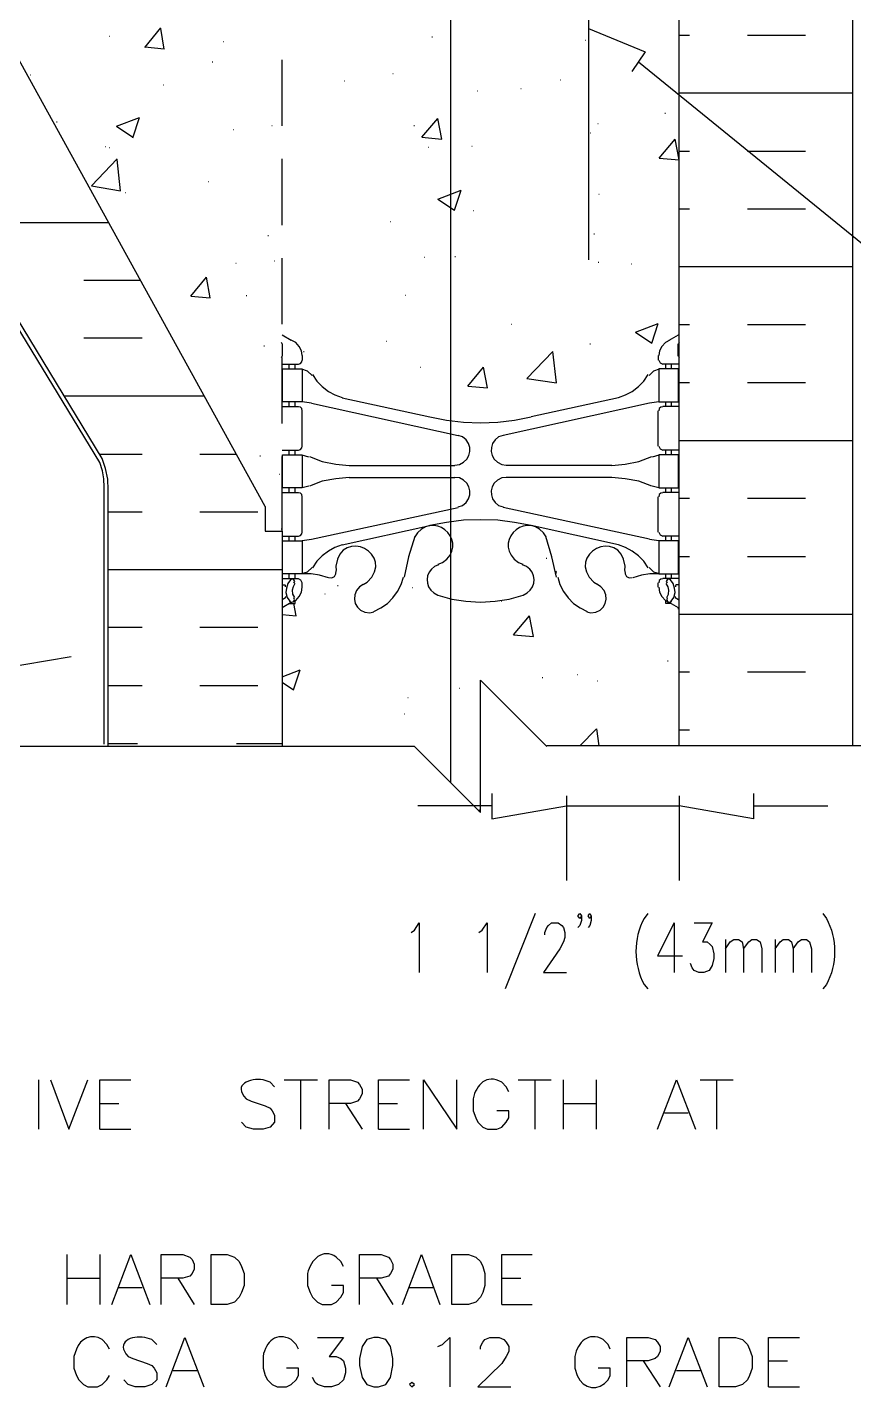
# Model space of a CAD drawing. Header units: millimetres. Extents: x 14 to 201, y 16 to 268.
# Drawn here: x 89 to 128.6, y 103.5 to 169 of the extents above; entities that cross this region are included whole.
import ezdxf

# ---------------------------------------------------------------- set-up
doc = ezdxf.new("R2010")
doc.units = ezdxf.units.MM
doc.layers.get('0').update_dxf_attribs({"linetype": 'CONTINUOUS'})

msp = doc.modelspace()

# ---------------------------------------------------------------- linework, layer by layer
at = {"color": 0}
for p, q in [((109.262, 243.353), (109.262, 132.715)), ((120.227, 134.472), (120.227, 191.622)), ((120.227, 134.472), (120.227, 191.622)), ((128.567, 134.472), (128.567, 191.622)), ((128.567, 134.472), (128.567, 191.622)), ((115.888, 180.023), (115.888, 157.798)), ((100.372, 145.966), (83.9474, 175.747)), ((115.888, 168.91), (118.597, 167.789)), ((92.5407, 148.273), (80.687, 167.809)), ((118.597, 167.789), (117.961, 166.836)), ((118.28, 167.301), (139.784, 149.838)), ((92.4348, 148.083), (88.4135, 154.686)), ((101.177, 154.2), (101.621, 153.945)), ((101.177, 154.2), (101.621, 153.945)), ((101.833, 153.839), (101.621, 153.945)), ((101.833, 153.839), (101.621, 153.945)), ((119.782, 153.945), (119.571, 153.839)), ((119.782, 153.945), (119.571, 153.839)), ((119.761, 153.945), (120.205, 154.2)), ((119.761, 153.945), (120.205, 154.2)), ((101.177, 153.775), (101.155, 153.839)), ((101.177, 153.775), (101.155, 153.839)), ((101.177, 153.818), (101.177, 153.818)), ((101.177, 153.818), (101.177, 153.818)), ((101.197, 153.183), (101.197, 153.775)), ((101.197, 153.183), (101.197, 153.775)), ((102.003, 153.648), (101.833, 153.839)), ((102.003, 153.648), (101.833, 153.839)), ((102.108, 153.438), (102.003, 153.648)), ((102.108, 153.438), (102.003, 153.648)), ((102.15, 153.205), (102.108, 153.438)), ((102.15, 153.205), (102.108, 153.438)), ((119.295, 153.438), (119.253, 153.205)), ((119.295, 153.438), (119.253, 153.205)), ((119.402, 153.648), (119.295, 153.438)), ((119.402, 153.648), (119.295, 153.438)), ((119.571, 153.839), (119.402, 153.648)), ((119.571, 153.839), (119.402, 153.648)), ((120.184, 153.183), (120.184, 153.775)), ((120.184, 153.183), (120.184, 153.775)), ((120.227, 153.839), (120.205, 153.775)), ((120.227, 153.839), (120.205, 153.775)), ((120.205, 153.818), (120.205, 153.818)), ((120.205, 153.818), (120.205, 153.818)), ((101.155, 153.119), (101.177, 153.183)), ((101.155, 153.119), (101.177, 153.183)), ((101.177, 152.803), (101.96, 152.803)), ((101.177, 152.803), (101.96, 152.803)), ((101.516, 152.569), (101.516, 152.803)), ((101.516, 152.569), (101.516, 152.803)), ((101.812, 152.569), (101.812, 152.803)), ((101.812, 152.569), (101.812, 152.803)), ((101.96, 152.803), (102.066, 152.823)), ((101.96, 152.803), (102.066, 152.823)), ((102.066, 152.823), (102.129, 152.908)), ((102.066, 152.823), (102.129, 152.908)), ((102.129, 152.908), (102.15, 152.993)), ((102.129, 152.908), (102.15, 152.993)), ((102.15, 153.205), (102.15, 152.993)), ((102.15, 153.205), (102.15, 152.993)), ((119.232, 153.205), (119.232, 152.993)), ((119.232, 153.205), (119.232, 152.993)), ((119.253, 152.993), (119.316, 152.866)), ((119.253, 152.993), (119.316, 152.866)), ((119.316, 152.866), (119.443, 152.803)), ((119.316, 152.866), (119.443, 152.803)), ((120.227, 152.803), (119.443, 152.803)), ((120.227, 152.803), (119.443, 152.803)), ((119.592, 152.569), (119.592, 152.803)), ((119.592, 152.569), (119.592, 152.803)), ((119.867, 152.569), (119.867, 152.803)), ((119.867, 152.569), (119.867, 152.803)), ((120.205, 153.183), (120.227, 153.119)), ((120.205, 153.183), (120.227, 153.119)), ((101.197, 152.569), (102.15, 152.569)), ((101.197, 150.982), (101.197, 152.569)), ((101.197, 152.569), (102.15, 152.569)), ((101.197, 150.982), (101.197, 152.569)), ((102.405, 152.463), (102.129, 152.549)), ((102.405, 152.463), (102.129, 152.549)), ((102.15, 152.569), (102.15, 150.982)), ((102.15, 152.569), (102.15, 150.982)), ((102.616, 152.251), (102.405, 152.463)), ((102.616, 152.251), (102.405, 152.463)), ((102.638, 152.294), (102.848, 151.977)), ((102.638, 152.294), (102.848, 151.977)), ((102.848, 151.977), (103.104, 151.722)), ((102.848, 151.977), (103.104, 151.722)), ((118.28, 151.722), (118.533, 151.977)), ((118.28, 151.722), (118.533, 151.977)), ((118.533, 151.977), (118.746, 152.294)), ((118.533, 151.977), (118.746, 152.294)), ((118.999, 152.463), (118.787, 152.251)), ((118.999, 152.463), (118.787, 152.251)), ((119.275, 152.549), (118.999, 152.463)), ((119.275, 152.549), (118.999, 152.463)), ((120.205, 152.569), (119.253, 152.569)), ((119.253, 152.569), (119.253, 150.982)), ((120.205, 152.569), (119.253, 152.569)), ((119.253, 152.569), (119.253, 150.982)), ((120.205, 150.982), (120.205, 152.569)), ((120.205, 150.982), (120.205, 152.569)), ((103.104, 151.722), (103.4, 151.491)), ((103.104, 151.722), (103.4, 151.491)), ((103.4, 151.491), (103.717, 151.321)), ((103.4, 151.491), (103.717, 151.321)), ((103.717, 151.321), (104.056, 151.193)), ((103.717, 151.321), (104.056, 151.193)), ((117.326, 151.193), (117.665, 151.321)), ((117.326, 151.193), (117.665, 151.321)), ((117.665, 151.321), (117.983, 151.491)), ((117.665, 151.321), (117.983, 151.491)), ((117.983, 151.491), (118.28, 151.722)), ((117.983, 151.491), (118.28, 151.722)), ((101.177, 150.77), (101.96, 150.77)), ((101.177, 150.77), (101.96, 150.77)), ((102.15, 150.982), (101.197, 150.982)), ((102.15, 150.982), (101.197, 150.982)), ((101.516, 150.77), (101.516, 150.982)), ((101.516, 150.77), (101.516, 150.982)), ((101.812, 150.77), (101.812, 150.982)), ((101.812, 150.77), (101.812, 150.982)), ((102.066, 150.729), (101.96, 150.749)), ((102.066, 150.729), (101.96, 150.749)), ((102.129, 150.664), (102.066, 150.729)), ((102.129, 150.664), (102.066, 150.729)), ((102.15, 150.559), (102.129, 150.664)), ((102.15, 150.559), (102.129, 150.664)), ((102.595, 150.919), (102.15, 150.982)), ((102.595, 150.919), (102.15, 150.982)), ((102.595, 150.919), (109.621, 149.374)), ((102.595, 150.919), (109.621, 149.374)), ((104.056, 151.172), (108.267, 150.263)), ((104.056, 151.172), (108.267, 150.263)), ((118.809, 150.919), (111.781, 149.374)), ((118.809, 150.919), (111.781, 149.374)), ((117.326, 151.172), (113.135, 150.263)), ((117.326, 151.172), (113.135, 150.263)), ((119.253, 150.982), (118.809, 150.919)), ((119.253, 150.982), (118.809, 150.919)), ((119.253, 150.982), (120.205, 150.982)), ((119.253, 150.982), (120.205, 150.982)), ((119.275, 150.664), (119.253, 150.559)), ((119.275, 150.664), (119.253, 150.559)), ((119.359, 150.729), (119.275, 150.664)), ((119.359, 150.729), (119.275, 150.664)), ((119.443, 150.749), (119.359, 150.729)), ((119.443, 150.749), (119.359, 150.729)), ((120.227, 150.77), (119.443, 150.77)), ((120.227, 150.77), (119.443, 150.77)), ((119.592, 150.77), (119.592, 150.982)), ((119.592, 150.77), (119.592, 150.982)), ((119.867, 150.77), (119.867, 150.982)), ((119.867, 150.77), (119.867, 150.982)), ((102.15, 148.865), (102.15, 150.559)), ((102.15, 148.865), (102.15, 150.559)), ((108.267, 150.263), (109.072, 150.114)), ((108.267, 150.263), (109.072, 150.114)), ((109.072, 150.114), (109.877, 150.008)), ((109.072, 150.114), (109.877, 150.008)), ((109.877, 150.008), (110.702, 149.987)), ((109.877, 150.008), (110.702, 149.987)), ((110.702, 149.987), (111.528, 150.008)), ((110.702, 149.987), (111.528, 150.008)), ((111.528, 150.008), (112.332, 150.114)), ((111.528, 150.008), (112.332, 150.114)), ((112.332, 150.114), (113.135, 150.263)), ((112.332, 150.114), (113.135, 150.263)), ((119.232, 148.865), (119.232, 150.559)), ((119.232, 148.865), (119.232, 150.559)), ((109.834, 149.309), (109.621, 149.374)), ((109.834, 149.309), (109.621, 149.374)), ((111.781, 149.374), (111.57, 149.309)), ((111.781, 149.374), (111.57, 149.309)), ((101.177, 148.675), (101.96, 148.675)), ((101.177, 148.675), (101.96, 148.675)), ((101.516, 148.442), (101.516, 148.675)), ((101.516, 148.442), (101.516, 148.675)), ((101.812, 148.442), (101.812, 148.675)), ((101.812, 148.442), (101.812, 148.675)), ((101.96, 148.675), (102.066, 148.696)), ((101.96, 148.675), (102.066, 148.696)), ((102.066, 148.696), (102.129, 148.78)), ((102.066, 148.696), (102.129, 148.78)), ((102.129, 148.78), (102.15, 148.865)), ((102.129, 148.78), (102.15, 148.865)), ((119.253, 148.865), (119.316, 148.739)), ((119.253, 148.865), (119.316, 148.739)), ((119.316, 148.739), (119.443, 148.675)), ((119.316, 148.739), (119.443, 148.675)), ((120.227, 148.675), (119.443, 148.675)), ((120.227, 148.675), (119.443, 148.675)), ((119.592, 148.442), (119.592, 148.675)), ((119.592, 148.442), (119.592, 148.675)), ((119.867, 148.442), (119.867, 148.675)), ((119.867, 148.442), (119.867, 148.675)), ((92.5615, 147.68), (92.4348, 148.083)), ((92.7104, 147.786), (92.5407, 148.273)), ((101.197, 148.442), (102.15, 148.442)), ((101.197, 146.855), (101.197, 148.442)), ((101.197, 148.442), (102.15, 148.442)), ((101.197, 146.855), (101.197, 148.442)), ((102.15, 148.442), (102.15, 146.855)), ((102.15, 148.442), (102.15, 146.855)), ((102.468, 148.336), (102.15, 148.42)), ((102.468, 148.336), (102.15, 148.42)), ((102.468, 148.336), (102.15, 148.42)), ((102.468, 148.336), (102.15, 148.42)), ((102.489, 148.357), (103.104, 148.124)), ((102.489, 148.357), (103.104, 148.124)), ((102.489, 148.357), (103.104, 148.124)), ((102.489, 148.357), (103.104, 148.124)), ((103.104, 148.124), (103.759, 147.997)), ((103.104, 148.124), (103.759, 147.997)), ((103.104, 148.124), (103.759, 147.997)), ((103.104, 148.124), (103.759, 147.997)), ((103.759, 147.997), (104.395, 147.934)), ((103.759, 147.997), (104.395, 147.934)), ((103.759, 147.997), (104.395, 147.934)), ((103.759, 147.997), (104.395, 147.934)), ((117.009, 147.934), (117.644, 147.997)), ((117.009, 147.934), (117.644, 147.997)), ((117.009, 147.934), (117.644, 147.997)), ((117.009, 147.934), (117.644, 147.997)), ((117.644, 147.997), (118.3, 148.124)), ((117.644, 147.997), (118.3, 148.124)), ((117.644, 147.997), (118.3, 148.124)), ((117.644, 147.997), (118.3, 148.124)), ((118.3, 148.124), (118.914, 148.357)), ((118.3, 148.124), (118.914, 148.357)), ((118.3, 148.124), (118.914, 148.357)), ((118.3, 148.124), (118.914, 148.357)), ((119.253, 148.42), (118.936, 148.336)), ((119.253, 148.42), (118.936, 148.336)), ((119.253, 148.42), (118.936, 148.336)), ((119.253, 148.42), (118.936, 148.336)), ((120.205, 148.442), (119.253, 148.442)), ((119.253, 148.442), (119.253, 146.855)), ((120.205, 148.442), (119.253, 148.442)), ((119.253, 148.442), (119.253, 146.855)), ((120.205, 146.855), (120.205, 148.442)), ((120.205, 146.855), (120.205, 148.442)), ((92.625, 147.298), (92.5615, 147.68)), ((92.8165, 147.278), (92.7104, 147.786)), ((104.395, 147.362), (103.759, 147.298)), ((104.395, 147.362), (103.759, 147.298)), ((104.395, 147.934), (109.474, 147.934)), ((104.395, 147.934), (109.474, 147.934)), ((104.395, 147.362), (109.474, 147.362)), ((104.395, 147.362), (109.474, 147.362)), ((109.474, 147.954), (109.686, 147.977)), ((109.474, 147.954), (109.686, 147.977)), ((109.686, 147.341), (109.474, 147.362)), ((109.686, 147.341), (109.474, 147.362)), ((111.718, 147.977), (111.93, 147.954)), ((111.718, 147.977), (111.93, 147.954)), ((111.93, 147.362), (111.718, 147.341)), ((111.93, 147.362), (111.718, 147.341)), ((117.009, 147.934), (111.93, 147.934)), ((117.009, 147.934), (111.93, 147.934)), ((117.009, 147.362), (111.93, 147.362)), ((117.009, 147.362), (111.93, 147.362)), ((117.644, 147.298), (117.009, 147.362)), ((117.644, 147.298), (117.009, 147.362)), ((92.6469, 146.896), (92.625, 147.298)), ((92.6469, 134.557), (92.6469, 146.896)), ((92.837, 146.769), (92.8165, 147.278)), ((92.837, 134.472), (92.837, 146.769)), ((102.15, 146.855), (101.197, 146.855)), ((102.15, 146.855), (101.197, 146.855)), ((101.516, 146.643), (101.516, 146.855)), ((101.516, 146.643), (101.516, 146.855)), ((101.812, 146.643), (101.812, 146.855)), ((101.812, 146.643), (101.812, 146.855)), ((102.15, 146.875), (102.468, 146.959)), ((102.15, 146.875), (102.468, 146.959)), ((103.104, 147.172), (102.489, 146.939)), ((103.104, 147.172), (102.489, 146.939)), ((103.759, 147.298), (103.104, 147.172)), ((103.759, 147.298), (103.104, 147.172)), ((118.3, 147.172), (117.644, 147.298)), ((118.3, 147.172), (117.644, 147.298)), ((118.914, 146.939), (118.3, 147.172)), ((118.914, 146.939), (118.3, 147.172)), ((118.936, 146.959), (119.253, 146.875)), ((118.936, 146.959), (119.253, 146.875)), ((119.253, 146.855), (120.205, 146.855)), ((119.253, 146.855), (120.205, 146.855)), ((119.592, 146.643), (119.592, 146.855)), ((119.592, 146.643), (119.592, 146.855)), ((119.867, 146.643), (119.867, 146.855)), ((119.867, 146.643), (119.867, 146.855)), ((101.177, 146.643), (101.96, 146.643)), ((101.177, 146.643), (101.96, 146.643)), ((102.066, 146.6), (101.96, 146.622)), ((102.066, 146.6), (101.96, 146.622)), ((102.129, 146.536), (102.066, 146.6)), ((102.129, 146.536), (102.066, 146.6)), ((102.15, 146.43), (102.129, 146.536)), ((102.15, 146.43), (102.129, 146.536)), ((102.15, 144.738), (102.15, 146.43)), ((102.15, 144.738), (102.15, 146.43)), ((119.232, 144.738), (119.232, 146.43)), ((119.232, 144.738), (119.232, 146.43)), ((119.275, 146.536), (119.253, 146.43)), ((119.275, 146.536), (119.253, 146.43)), ((119.359, 146.6), (119.275, 146.536)), ((119.359, 146.6), (119.275, 146.536)), ((119.443, 146.622), (119.359, 146.6)), ((119.443, 146.622), (119.359, 146.6)), ((120.227, 146.643), (119.443, 146.643)), ((120.227, 146.643), (119.443, 146.643)), ((100.372, 145.966), (100.372, 144.779)), ((102.595, 144.399), (109.621, 145.923)), ((102.595, 144.399), (109.621, 145.923)), ((109.621, 145.944), (109.834, 146.007)), ((109.621, 145.944), (109.834, 146.007)), ((111.57, 146.007), (111.781, 145.944)), ((111.57, 146.007), (111.781, 145.944)), ((118.809, 144.399), (111.781, 145.923)), ((118.809, 144.399), (111.781, 145.923)), ((100.372, 144.779), (101.177, 144.779)), ((101.177, 144.779), (101.177, 134.472)), ((102.129, 144.653), (102.15, 144.738)), ((102.129, 144.653), (102.15, 144.738)), ((104.056, 144.123), (108.267, 145.055)), ((104.056, 144.123), (108.267, 145.055)), ((109.072, 145.204), (108.267, 145.055)), ((109.072, 145.204), (108.267, 145.055)), ((109.877, 145.308), (109.072, 145.204)), ((109.877, 145.308), (109.072, 145.204)), ((110.702, 145.331), (109.877, 145.308)), ((110.702, 145.331), (109.877, 145.308)), ((111.528, 145.308), (110.702, 145.331)), ((111.528, 145.308), (110.702, 145.331)), ((112.332, 145.204), (111.528, 145.308)), ((112.332, 145.204), (111.528, 145.308)), ((113.135, 145.055), (112.332, 145.204)), ((113.135, 145.055), (112.332, 145.204)), ((117.326, 144.123), (113.135, 145.055)), ((117.326, 144.123), (113.135, 145.055)), ((119.253, 144.738), (119.316, 144.611)), ((119.253, 144.738), (119.316, 144.611)), ((101.177, 144.546), (101.96, 144.546)), ((101.177, 144.546), (101.96, 144.546)), ((101.197, 144.314), (102.15, 144.314)), ((101.197, 142.726), (101.197, 144.314)), ((101.197, 144.314), (102.15, 144.314)), ((101.197, 142.726), (101.197, 144.314)), ((101.516, 144.314), (101.516, 144.546)), ((101.516, 144.314), (101.516, 144.546)), ((101.812, 144.314), (101.812, 144.546)), ((101.812, 144.314), (101.812, 144.546)), ((101.96, 144.546), (102.066, 144.569)), ((101.96, 144.546), (102.066, 144.569)), ((102.066, 144.569), (102.129, 144.653)), ((102.066, 144.569), (102.129, 144.653)), ((102.15, 144.336), (102.595, 144.399)), ((102.15, 144.336), (102.595, 144.399)), ((102.15, 144.314), (102.15, 142.726)), ((102.15, 144.314), (102.15, 142.726)), ((104.056, 144.123), (103.717, 143.997)), ((104.056, 144.123), (103.717, 143.997)), ((107.547, 144.526), (107.251, 143.553)), ((107.547, 144.526), (107.251, 143.553)), ((107.674, 144.695), (107.547, 144.505)), ((107.674, 144.695), (107.547, 144.505)), ((113.855, 144.505), (113.728, 144.695)), ((113.855, 144.505), (113.728, 144.695)), ((114.131, 143.553), (113.834, 144.526)), ((114.131, 143.553), (113.834, 144.526)), ((117.665, 143.997), (117.326, 144.123)), ((117.665, 143.997), (117.326, 144.123)), ((118.809, 144.399), (119.253, 144.336)), ((118.809, 144.399), (119.253, 144.336)), ((120.205, 144.314), (119.253, 144.314)), ((119.253, 144.314), (119.253, 142.726)), ((120.205, 144.314), (119.253, 144.314)), ((119.253, 144.314), (119.253, 142.726)), ((119.316, 144.611), (119.443, 144.546)), ((119.316, 144.611), (119.443, 144.546)), ((120.227, 144.546), (119.443, 144.546)), ((120.227, 144.546), (119.443, 144.546)), ((119.592, 144.314), (119.592, 144.546)), ((119.592, 144.314), (119.592, 144.546)), ((119.867, 144.314), (119.867, 144.546)), ((119.867, 144.314), (119.867, 144.546)), ((120.205, 142.726), (120.205, 144.314)), ((120.205, 142.726), (120.205, 144.314)), ((103.104, 143.594), (102.848, 143.341)), ((103.104, 143.594), (102.848, 143.341)), ((103.4, 143.827), (103.104, 143.594)), ((103.4, 143.827), (103.104, 143.594)), ((103.717, 143.997), (103.4, 143.827)), ((103.717, 143.997), (103.4, 143.827)), ((107.251, 143.553), (107.041, 142.579)), ((107.251, 143.553), (107.041, 142.579)), ((114.343, 142.579), (114.131, 143.553)), ((114.343, 142.579), (114.131, 143.553)), ((117.983, 143.827), (117.665, 143.997)), ((117.983, 143.827), (117.665, 143.997)), ((118.28, 143.594), (117.983, 143.827)), ((118.28, 143.594), (117.983, 143.827)), ((118.533, 143.341), (118.28, 143.594)), ((118.533, 143.341), (118.28, 143.594)), ((102.129, 142.748), (102.405, 142.832)), ((102.129, 142.748), (102.405, 142.832)), ((102.405, 142.832), (102.616, 143.044)), ((102.405, 142.832), (102.616, 143.044)), ((102.848, 143.341), (102.638, 143.024)), ((102.848, 143.341), (102.638, 143.024)), ((103.759, 143.108), (103.78, 142.896)), ((103.759, 143.108), (103.78, 142.896)), ((103.759, 142.726), (103.78, 142.875)), ((103.759, 142.726), (103.78, 142.875)), ((108.692, 143.171), (108.5, 143.087)), ((108.692, 143.171), (108.5, 143.087)), ((108.669, 143.192), (108.882, 143.278)), ((108.669, 143.192), (108.882, 143.278)), ((112.522, 143.278), (112.733, 143.192)), ((112.522, 143.278), (112.733, 143.192)), ((112.903, 143.087), (112.713, 143.171)), ((112.903, 143.087), (112.713, 143.171)), ((117.624, 142.896), (117.644, 143.108)), ((117.624, 142.896), (117.644, 143.108)), ((117.624, 142.875), (117.644, 142.726)), ((117.624, 142.875), (117.644, 142.726)), ((118.746, 143.024), (118.533, 143.341)), ((118.746, 143.024), (118.533, 143.341)), ((118.787, 143.044), (118.999, 142.832)), ((118.787, 143.044), (118.999, 142.832)), ((118.999, 142.832), (119.275, 142.748)), ((118.999, 142.832), (119.275, 142.748)), ((101.177, 142.515), (101.96, 142.515)), ((101.177, 142.515), (101.96, 142.515)), ((101.177, 142.197), (101.304, 142.197)), ((101.177, 142.197), (101.304, 142.197)), ((102.15, 142.726), (101.197, 142.726)), ((102.15, 142.726), (101.197, 142.726)), ((101.346, 142.176), (101.304, 142.197)), ((101.346, 142.176), (101.304, 142.197)), ((101.346, 142.113), (101.346, 142.176)), ((101.346, 142.113), (101.346, 142.176)), ((101.451, 142.262), (101.388, 142.05)), ((101.451, 142.262), (101.388, 142.05)), ((101.579, 142.452), (101.451, 142.262)), ((101.579, 142.452), (101.451, 142.262)), ((101.516, 142.515), (101.516, 142.726)), ((101.516, 142.515), (101.516, 142.726)), ((101.663, 142.495), (101.579, 142.452)), ((101.663, 142.495), (101.579, 142.452)), ((101.749, 142.452), (101.663, 142.495)), ((101.749, 142.452), (101.663, 142.495)), ((101.706, 142.113), (101.663, 141.943)), ((101.706, 142.113), (101.663, 141.943)), ((101.79, 142.262), (101.706, 142.113)), ((101.79, 142.262), (101.706, 142.113)), ((101.79, 142.367), (101.749, 142.452)), ((101.79, 142.367), (101.749, 142.452)), ((101.749, 142.282), (101.79, 142.367)), ((101.749, 142.282), (101.79, 142.367)), ((101.812, 142.515), (101.812, 142.726)), ((101.812, 142.515), (101.812, 142.726)), ((102.086, 142.43), (101.96, 142.495)), ((102.086, 142.43), (101.96, 142.495)), ((102.15, 142.303), (102.086, 142.43)), ((102.15, 142.303), (102.086, 142.43)), ((102.574, 142.726), (102.15, 142.726)), ((102.574, 142.726), (102.15, 142.726)), ((102.15, 142.092), (102.15, 142.303)), ((102.15, 142.092), (102.15, 142.303)), ((102.975, 142.663), (102.574, 142.726)), ((102.975, 142.663), (102.574, 142.726)), ((103.4, 142.536), (102.975, 142.663)), ((103.4, 142.536), (102.975, 142.663)), ((103.42, 142.558), (103.568, 142.536)), ((103.42, 142.558), (103.568, 142.536)), ((103.568, 142.536), (103.696, 142.599)), ((103.568, 142.536), (103.696, 142.599)), ((103.696, 142.599), (103.759, 142.726)), ((103.696, 142.599), (103.759, 142.726)), ((105.071, 142.219), (104.902, 142.113)), ((105.071, 142.219), (104.902, 142.113)), ((105.071, 142.219), (105.261, 142.325)), ((105.071, 142.219), (105.261, 142.325)), ((106.722, 141.88), (106.892, 142.219)), ((106.722, 141.88), (106.892, 142.219)), ((106.892, 142.219), (106.998, 142.579)), ((106.892, 142.219), (106.998, 142.579)), ((114.406, 142.579), (114.512, 142.219)), ((114.406, 142.579), (114.512, 142.219)), ((114.512, 142.219), (114.68, 141.88)), ((114.512, 142.219), (114.68, 141.88)), ((116.141, 142.325), (116.333, 142.219)), ((116.141, 142.325), (116.333, 142.219)), ((116.48, 142.113), (116.31, 142.219)), ((116.48, 142.113), (116.31, 142.219)), ((117.644, 142.726), (117.708, 142.599)), ((117.644, 142.726), (117.708, 142.599)), ((117.708, 142.599), (117.835, 142.536)), ((117.708, 142.599), (117.835, 142.536)), ((117.835, 142.536), (117.983, 142.558)), ((117.835, 142.536), (117.983, 142.558)), ((118.427, 142.663), (118.004, 142.536)), ((118.427, 142.663), (118.004, 142.536)), ((118.83, 142.726), (118.427, 142.663)), ((118.83, 142.726), (118.427, 142.663)), ((119.253, 142.726), (118.83, 142.726)), ((119.253, 142.726), (118.83, 142.726)), ((119.232, 142.092), (119.232, 142.303)), ((119.232, 142.092), (119.232, 142.303)), ((119.253, 142.726), (120.205, 142.726)), ((119.253, 142.726), (120.205, 142.726)), ((119.275, 142.409), (119.253, 142.303)), ((119.275, 142.409), (119.253, 142.303)), ((119.359, 142.472), (119.275, 142.409)), ((119.359, 142.472), (119.275, 142.409)), ((119.443, 142.495), (119.359, 142.472)), ((119.443, 142.495), (119.359, 142.472)), ((120.227, 142.515), (119.443, 142.515)), ((120.227, 142.515), (119.443, 142.515)), ((119.592, 142.515), (119.592, 142.726)), ((119.592, 142.515), (119.592, 142.726)), ((119.655, 142.452), (119.612, 142.367)), ((119.655, 142.452), (119.612, 142.367)), ((119.612, 142.367), (119.655, 142.282)), ((119.612, 142.367), (119.655, 142.282)), ((119.698, 142.113), (119.612, 142.262)), ((119.698, 142.113), (119.612, 142.262)), ((119.741, 142.495), (119.655, 142.452)), ((119.741, 142.495), (119.655, 142.452)), ((119.741, 141.943), (119.698, 142.113)), ((119.741, 141.943), (119.698, 142.113)), ((119.825, 142.452), (119.741, 142.495)), ((119.825, 142.452), (119.741, 142.495)), ((119.951, 142.262), (119.825, 142.452)), ((119.951, 142.262), (119.825, 142.452)), ((119.867, 142.515), (119.867, 142.726)), ((119.867, 142.515), (119.867, 142.726)), ((120.015, 142.05), (119.951, 142.262)), ((120.015, 142.05), (119.951, 142.262)), ((120.1, 142.197), (120.057, 142.176)), ((120.1, 142.197), (120.057, 142.176)), ((120.057, 142.176), (120.057, 142.113)), ((120.057, 142.176), (120.057, 142.113)), ((120.227, 142.197), (120.1, 142.197)), ((120.227, 142.197), (120.1, 142.197)), ((101.346, 141.584), (101.177, 141.478)), ((101.346, 141.584), (101.177, 141.478)), ((101.346, 141.563), (101.367, 141.647)), ((101.346, 141.563), (101.367, 141.647)), ((101.388, 142.05), (101.367, 141.837)), ((101.388, 142.05), (101.367, 141.837)), ((101.367, 141.837), (101.431, 141.604)), ((101.367, 141.837), (101.431, 141.604)), ((101.431, 141.604), (101.557, 141.414)), ((101.431, 141.604), (101.557, 141.414)), ((101.621, 141.351), (101.833, 141.457)), ((101.621, 141.351), (101.833, 141.457)), ((101.663, 141.943), (101.684, 141.753)), ((101.663, 141.943), (101.684, 141.753)), ((101.684, 141.753), (101.769, 141.604)), ((101.684, 141.753), (101.769, 141.604)), ((101.727, 141.394), (101.769, 141.5)), ((101.727, 141.394), (101.769, 141.5)), ((101.769, 141.5), (101.749, 141.584)), ((101.769, 141.5), (101.749, 141.584)), ((101.833, 141.457), (102.003, 141.647)), ((101.833, 141.457), (102.003, 141.647)), ((102.003, 141.647), (102.108, 141.859)), ((102.003, 141.647), (102.108, 141.859)), ((102.108, 141.859), (102.15, 142.092)), ((102.108, 141.859), (102.15, 142.092)), ((106.236, 141.308), (106.489, 141.584)), ((106.236, 141.308), (106.489, 141.584)), ((106.489, 141.584), (106.722, 141.88)), ((106.489, 141.584), (106.722, 141.88)), ((108.458, 141.817), (108.649, 141.71)), ((108.458, 141.817), (108.649, 141.71)), ((108.649, 141.71), (109.325, 141.52)), ((108.649, 141.71), (109.325, 141.52)), ((109.325, 141.52), (110.003, 141.414)), ((109.325, 141.52), (110.003, 141.414)), ((111.401, 141.414), (112.077, 141.52)), ((111.401, 141.414), (112.077, 141.52)), ((112.077, 141.52), (112.755, 141.71)), ((112.077, 141.52), (112.755, 141.71)), ((112.755, 141.71), (112.945, 141.817)), ((112.755, 141.71), (112.945, 141.817)), ((114.68, 141.88), (114.913, 141.584)), ((114.68, 141.88), (114.913, 141.584)), ((114.913, 141.584), (115.168, 141.308)), ((114.913, 141.584), (115.168, 141.308)), ((119.253, 142.092), (119.295, 141.859)), ((119.253, 142.092), (119.295, 141.859)), ((119.295, 141.859), (119.402, 141.647)), ((119.295, 141.859), (119.402, 141.647)), ((119.402, 141.647), (119.571, 141.457)), ((119.402, 141.647), (119.571, 141.457)), ((119.571, 141.457), (119.782, 141.351)), ((119.571, 141.457), (119.782, 141.351)), ((119.634, 141.604), (119.718, 141.753)), ((119.634, 141.604), (119.718, 141.753)), ((119.655, 141.584), (119.634, 141.5)), ((119.655, 141.584), (119.634, 141.5)), ((119.634, 141.5), (119.676, 141.394)), ((119.634, 141.5), (119.676, 141.394)), ((119.718, 141.753), (119.741, 141.943)), ((119.718, 141.753), (119.741, 141.943)), ((119.845, 141.414), (119.972, 141.604)), ((119.845, 141.414), (119.972, 141.604)), ((119.972, 141.604), (120.037, 141.837)), ((119.972, 141.604), (120.037, 141.837)), ((120.037, 141.837), (120.015, 142.05)), ((120.037, 141.837), (120.015, 142.05)), ((120.037, 141.647), (120.057, 141.563)), ((120.037, 141.647), (120.057, 141.563)), ((120.205, 141.478), (120.037, 141.584)), ((120.205, 141.478), (120.037, 141.584)), ((101.621, 141.351), (101.177, 141.097)), ((101.621, 141.351), (101.177, 141.097)), ((101.516, 141.308), (101.812, 141.308)), ((101.516, 141.308), (101.812, 141.308)), ((101.537, 141.414), (101.621, 141.371)), ((101.537, 141.414), (101.621, 141.371)), ((101.621, 141.371), (101.727, 141.394)), ((101.621, 141.371), (101.727, 141.394)), ((101.812, 141.308), (101.812, 141.436)), ((101.812, 141.308), (101.812, 141.436)), ((105.388, 140.865), (105.58, 140.907)), ((105.388, 140.865), (105.58, 140.907)), ((105.58, 140.928), (105.917, 141.097)), ((105.58, 140.928), (105.917, 141.097)), ((105.917, 141.097), (106.236, 141.308)), ((105.917, 141.097), (106.236, 141.308)), ((110.003, 141.414), (110.702, 141.371)), ((110.003, 141.414), (110.702, 141.371)), ((110.702, 141.371), (111.401, 141.414)), ((110.702, 141.371), (111.401, 141.414)), ((115.168, 141.308), (115.485, 141.097)), ((115.168, 141.308), (115.485, 141.097)), ((115.485, 141.097), (115.824, 140.928)), ((115.485, 141.097), (115.824, 140.928)), ((115.804, 140.907), (115.994, 140.865)), ((115.804, 140.907), (115.994, 140.865)), ((119.592, 141.308), (119.592, 141.436)), ((119.592, 141.308), (119.592, 141.436)), ((119.867, 141.308), (119.592, 141.308)), ((119.867, 141.308), (119.592, 141.308)), ((119.676, 141.394), (119.782, 141.371)), ((119.676, 141.394), (119.782, 141.371)), ((120.205, 141.097), (119.761, 141.351)), ((120.205, 141.097), (119.761, 141.351)), ((119.782, 141.371), (119.867, 141.414)), ((119.782, 141.371), (119.867, 141.414)), ((91.0594, 138.748), (87.6293, 138.176)), ((110.702, 137.626), (113.877, 134.451)), ((110.702, 131.276), (110.702, 137.626)), ((107.527, 134.451), (86.487, 134.451)), ((110.702, 131.276), (107.527, 134.451)), ((136.504, 134.472), (113.877, 134.472)), ((111.252, 132.185), (111.252, 130.98)), ((114.829, 132.079), (114.829, 128.016)), ((120.227, 132.079), (120.227, 128.016)), ((123.804, 132.185), (123.804, 130.98)), ((111.252, 131.593), (107.696, 131.593)), ((111.252, 130.98), (114.829, 131.593)), ((114.829, 131.593), (120.227, 131.593)), ((123.804, 130.98), (120.227, 131.593)), ((123.804, 131.593), (127.36, 131.593)), ((113.326, 126.428), (111.887, 122.809)), ((115.379, 126.322), (115.465, 126.428)), ((115.465, 126.428), (115.548, 126.322)), ((115.867, 126.322), (115.951, 126.428)), ((115.951, 126.428), (116.014, 126.322)), ((118.723, 126.428), (118.554, 126.195)), ((127.127, 126.428), (127.296, 126.195)), ((107.527, 125.625), (107.76, 125.984)), ((107.76, 125.984), (107.76, 123.592)), ((110.786, 125.625), (111.019, 125.984)), ((111.019, 125.984), (111.019, 123.592)), ((113.792, 125.519), (113.877, 125.752)), ((113.877, 125.752), (113.961, 125.858)), ((113.961, 125.858), (114.11, 125.984)), ((114.11, 125.984), (114.427, 125.984)), ((114.427, 125.984), (114.596, 125.858)), ((114.596, 125.858), (114.68, 125.752)), ((114.68, 125.752), (114.745, 125.519)), ((115.465, 126.195), (115.379, 126.322)), ((115.465, 125.858), (115.379, 125.752)), ((115.548, 126.322), (115.465, 126.195)), ((115.548, 126.091), (115.465, 125.858)), ((115.548, 126.322), (115.548, 126.091)), ((115.951, 126.195), (115.867, 126.322)), ((115.951, 125.858), (115.867, 125.752)), ((116.014, 126.322), (115.951, 126.195)), ((116.014, 126.091), (115.951, 125.858)), ((116.014, 126.322), (116.014, 126.091)), ((119.994, 125.984), (119.189, 124.397)), ((119.994, 125.984), (119.994, 123.592)), ((120.946, 125.984), (121.815, 125.984)), ((121.815, 125.984), (121.349, 125.073)), ((107.378, 125.519), (107.527, 125.625)), ((110.617, 125.519), (110.786, 125.625)), ((113.792, 125.413), (113.792, 125.519)), ((114.68, 125.073), (114.512, 124.734)), ((114.745, 125.286), (114.68, 125.073)), ((114.745, 125.519), (114.745, 125.286)), ((121.349, 125.073), (121.582, 125.073)), ((121.582, 125.073), (121.729, 124.947)), ((122.45, 125.18), (122.45, 123.592)), ((122.45, 124.734), (122.683, 125.073)), ((122.683, 125.073), (122.851, 125.18)), ((122.851, 125.18), (123.083, 125.18)), ((123.083, 125.18), (123.253, 125.073)), ((123.253, 125.073), (123.317, 124.734)), ((123.317, 124.734), (123.571, 125.073)), ((123.571, 125.073), (123.719, 125.18)), ((123.719, 125.18), (123.952, 125.18)), ((123.952, 125.18), (124.121, 125.073)), ((124.121, 125.073), (124.205, 124.734)), ((124.841, 125.18), (124.841, 123.592)), ((124.841, 124.734), (125.073, 125.073)), ((125.073, 125.073), (125.222, 125.18)), ((125.222, 125.18), (125.476, 125.18)), ((125.476, 125.18), (125.625, 125.073)), ((125.625, 125.073), (125.709, 124.734)), ((125.709, 124.734), (125.942, 125.073)), ((125.942, 125.073), (126.111, 125.18)), ((126.111, 125.18), (126.344, 125.18)), ((126.344, 125.18), (126.492, 125.073)), ((126.492, 125.073), (126.577, 124.734)), ((114.512, 124.734), (113.728, 123.592)), ((121.729, 124.947), (121.815, 124.841)), ((121.815, 124.841), (121.898, 124.503)), ((121.898, 124.503), (121.898, 124.27)), ((123.317, 124.734), (123.317, 123.592)), ((124.205, 124.734), (124.205, 123.592)), ((125.709, 124.734), (125.709, 123.592)), ((126.577, 124.734), (126.577, 123.592)), ((119.189, 124.397), (120.396, 124.397)), ((120.862, 123.825), (120.777, 124.037)), ((120.946, 123.698), (120.862, 123.825)), ((121.815, 123.931), (121.666, 123.698)), ((121.898, 124.27), (121.815, 123.931)), ((113.728, 123.592), (114.829, 123.592)), ((121.179, 123.592), (120.946, 123.698)), ((121.412, 123.592), (121.179, 123.592)), ((121.666, 123.698), (121.412, 123.592)), ((118.554, 123.02), (118.723, 122.809)), ((127.296, 123.02), (127.127, 122.809)), ((89.4927, 118.449), (89.4927, 116.078)), ((90.0645, 118.449), (90.9532, 116.078)), ((90.9532, 116.078), (91.8626, 118.449)), ((92.4348, 116.078), (92.4348, 118.449)), ((92.4348, 118.449), (93.9161, 118.449)), ((100.605, 118.343), (100.266, 118.449)), ((100.817, 118.11), (100.605, 118.343)), ((101.283, 118.449), (102.871, 118.449)), ((102.066, 118.449), (102.066, 116.078)), ((103.441, 116.078), (103.441, 118.449)), ((103.441, 118.449), (104.458, 118.449)), ((104.458, 118.449), (104.796, 118.343)), ((104.796, 118.343), (104.902, 118.217)), ((104.902, 118.217), (105.029, 118.004)), ((105.029, 118.004), (105.029, 117.771)), ((105.813, 116.078), (105.813, 118.449)), ((105.813, 118.449), (107.294, 118.449)), ((107.971, 116.078), (107.971, 118.449)), ((107.971, 118.449), (109.558, 116.078)), ((109.558, 116.078), (109.558, 118.449)), ((111.93, 118.11), (111.718, 118.343)), ((112.057, 117.878), (111.93, 118.11)), ((112.5, 118.449), (114.088, 118.449)), ((113.305, 118.449), (113.305, 116.078)), ((114.66, 118.449), (114.66, 116.078)), ((116.247, 118.449), (116.247, 116.078)), ((119.189, 116.078), (120.1, 118.449)), ((120.1, 118.449), (121.01, 116.078)), ((121.243, 118.449), (122.83, 118.449)), ((122.025, 118.449), (122.025, 116.078)), ((92.4348, 117.306), (93.3457, 117.306)), ((99.4625, 117.538), (99.6957, 117.432)), ((99.6957, 117.432), (100.372, 117.199)), ((104.458, 117.306), (103.441, 117.306)), ((104.225, 117.306), (105.029, 116.078)), ((104.796, 117.432), (104.458, 117.306)), ((104.902, 117.538), (104.796, 117.432)), ((105.029, 117.771), (104.902, 117.538)), ((105.813, 117.306), (106.722, 117.306)), ((110.342, 117.538), (110.342, 116.967)), ((114.66, 117.306), (116.247, 117.306)), ((100.372, 117.199), (100.605, 117.095)), ((100.605, 117.095), (100.711, 116.967)), ((100.711, 116.967), (100.817, 116.756)), ((100.817, 116.756), (100.817, 116.417)), ((110.342, 116.967), (110.469, 116.629)), ((110.469, 116.629), (110.575, 116.417)), ((112.057, 116.967), (111.485, 116.967)), ((111.93, 116.417), (112.057, 116.629)), ((112.057, 116.629), (112.057, 116.967)), ((119.528, 116.862), (120.671, 116.862)), ((92.4348, 116.078), (93.9161, 116.078)), ((99.4625, 116.184), (99.2297, 116.417)), ((99.8001, 116.078), (99.4625, 116.184)), ((100.266, 116.078), (99.8001, 116.078)), ((100.605, 116.184), (100.266, 116.078)), ((100.817, 116.417), (100.605, 116.184)), ((105.813, 116.078), (107.294, 116.078)), ((110.575, 116.417), (110.808, 116.184)), ((110.808, 116.184), (111.041, 116.078)), ((111.041, 116.078), (111.485, 116.078)), ((111.485, 116.078), (111.718, 116.184)), ((111.718, 116.184), (111.93, 116.417)), ((90.8473, 110.067), (90.8473, 107.674)), ((92.4348, 110.067), (92.4348, 107.674)), ((93.0067, 107.674), (93.9161, 110.067)), ((93.9161, 110.067), (94.827, 107.674)), ((95.3767, 107.674), (95.3767, 110.067)), ((95.3767, 110.067), (96.4145, 110.067)), ((96.4145, 110.067), (96.7535, 109.94)), ((97.7692, 107.674), (97.7692, 110.067)), ((97.7692, 110.067), (98.5517, 110.067)), ((98.5517, 110.067), (98.8907, 109.94)), ((104.902, 107.674), (104.902, 110.067)), ((104.902, 110.067), (105.94, 110.067)), ((105.94, 110.067), (106.279, 109.94)), ((106.955, 107.674), (107.866, 110.067)), ((107.866, 110.067), (108.755, 107.674)), ((109.325, 107.674), (109.325, 110.067)), ((109.325, 110.067), (110.13, 110.067)), ((110.13, 110.067), (110.469, 109.94)), ((111.718, 107.674), (111.718, 110.067)), ((111.718, 110.067), (113.178, 110.067)), ((96.7535, 109.94), (96.8583, 109.834)), ((96.8583, 109.834), (96.9642, 109.601)), ((96.9642, 109.368), (96.8583, 109.157)), ((96.9642, 109.601), (96.9642, 109.368)), ((98.8907, 109.94), (99.1235, 109.728)), ((99.1235, 109.728), (99.2297, 109.495)), ((99.2297, 109.495), (99.3567, 109.157)), ((103.992, 109.728), (103.78, 109.94)), ((104.119, 109.495), (103.992, 109.728)), ((106.279, 109.94), (106.383, 109.834)), ((106.383, 109.834), (106.489, 109.601)), ((106.489, 109.368), (106.383, 109.157)), ((106.489, 109.601), (106.489, 109.368)), ((110.469, 109.94), (110.702, 109.728)), ((110.702, 109.728), (110.808, 109.495)), ((110.808, 109.495), (110.913, 109.157)), ((90.8473, 108.924), (92.4348, 108.924)), ((96.4145, 108.924), (95.3767, 108.924)), ((96.1817, 108.924), (96.9642, 107.674)), ((96.7535, 109.029), (96.4145, 108.924)), ((96.8583, 109.157), (96.7535, 109.029)), ((99.3567, 109.157), (99.3567, 108.585)), ((102.405, 109.157), (102.405, 108.585)), ((105.94, 108.924), (104.902, 108.924)), ((105.707, 108.924), (106.489, 107.674)), ((106.279, 109.029), (105.94, 108.924)), ((106.383, 109.157), (106.279, 109.029)), ((110.913, 109.157), (110.913, 108.585)), ((111.718, 108.924), (112.629, 108.924)), ((93.3457, 108.479), (94.4672, 108.479)), ((99.2297, 108.246), (99.1235, 108.013)), ((99.3567, 108.585), (99.2297, 108.246)), ((102.405, 108.585), (102.532, 108.246)), ((102.532, 108.246), (102.638, 108.013)), ((104.119, 108.585), (103.547, 108.585)), ((103.992, 108.013), (104.119, 108.246)), ((104.119, 108.246), (104.119, 108.585)), ((107.294, 108.479), (108.416, 108.479)), ((110.808, 108.246), (110.702, 108.013)), ((110.913, 108.585), (110.808, 108.246)), ((98.5517, 107.674), (97.7692, 107.674)), ((98.8907, 107.781), (98.5517, 107.674)), ((99.1235, 108.013), (98.8907, 107.781)), ((102.638, 108.013), (102.871, 107.781)), ((102.871, 107.781), (103.104, 107.674)), ((103.104, 107.674), (103.547, 107.674)), ((103.547, 107.674), (103.78, 107.781)), ((103.78, 107.781), (103.992, 108.013)), ((110.13, 107.674), (109.325, 107.674)), ((110.469, 107.781), (110.13, 107.674)), ((110.702, 108.013), (110.469, 107.781)), ((111.718, 107.674), (113.178, 107.674)), ((94.9332, 105.982), (94.5942, 106.087)), ((95.6098, 103.717), (96.5207, 106.087)), ((96.5207, 106.087), (97.4302, 103.717)), ((102.871, 106.087), (104.119, 106.087)), ((104.119, 106.087), (103.441, 105.178)), ((105.58, 106.087), (105.241, 105.982)), ((105.813, 106.087), (105.58, 106.087)), ((106.15, 105.982), (105.813, 106.087)), ((108.882, 105.749), (109.221, 106.087)), ((109.221, 106.087), (109.221, 103.717)), ((110.913, 105.982), (111.146, 106.087)), ((111.146, 106.087), (111.591, 106.087)), ((111.591, 106.087), (111.824, 105.982)), ((117.729, 103.717), (117.729, 106.087)), ((117.729, 106.087), (118.746, 106.087)), ((118.746, 106.087), (119.083, 105.982)), ((119.761, 103.717), (120.671, 106.087)), ((120.671, 106.087), (121.582, 103.717)), ((122.154, 103.717), (122.154, 106.087)), ((122.154, 106.087), (122.936, 106.087)), ((122.936, 106.087), (123.275, 105.982)), ((124.524, 103.717), (124.524, 106.087)), ((124.524, 106.087), (126.005, 106.087)), ((91.313, 105.517), (91.186, 105.178)), ((92.7735, 105.749), (92.5407, 105.982)), ((92.9005, 105.517), (92.7735, 105.749)), ((95.166, 105.749), (94.9332, 105.982)), ((101.854, 105.749), (101.621, 105.982)), ((101.96, 105.517), (101.854, 105.749)), ((105.029, 105.643), (104.902, 105.071)), ((105.241, 105.982), (105.029, 105.643)), ((106.383, 105.643), (106.15, 105.982)), ((106.489, 105.071), (106.383, 105.643)), ((108.649, 105.643), (108.882, 105.749)), ((110.702, 105.643), (110.808, 105.854)), ((110.702, 105.517), (110.702, 105.643)), ((110.808, 105.854), (110.913, 105.982)), ((111.824, 105.982), (111.93, 105.854)), ((111.93, 105.854), (112.057, 105.643)), ((112.057, 105.643), (112.057, 105.41)), ((116.819, 105.749), (116.586, 105.982)), ((116.925, 105.517), (116.819, 105.749)), ((119.083, 105.982), (119.189, 105.854)), ((119.189, 105.854), (119.316, 105.643)), ((119.316, 105.643), (119.316, 105.41)), ((123.275, 105.982), (123.508, 105.749)), ((123.508, 105.749), (123.613, 105.517)), ((123.613, 105.517), (123.741, 105.178)), ((91.186, 105.178), (91.186, 104.606)), ((93.7892, 105.178), (94.0223, 105.071)), ((94.0223, 105.071), (94.7, 104.838)), ((94.7, 104.838), (94.9332, 104.732)), ((100.266, 105.178), (100.266, 104.606)), ((103.441, 105.178), (103.78, 105.178)), ((103.78, 105.178), (103.992, 105.071)), ((103.992, 105.071), (104.119, 104.965)), ((104.119, 104.965), (104.225, 104.606)), ((104.902, 105.071), (104.902, 104.732)), ((106.489, 104.732), (106.489, 105.071)), ((111.718, 104.838), (110.575, 103.717)), ((111.93, 105.178), (111.718, 104.838)), ((112.057, 105.41), (111.93, 105.178)), ((115.232, 105.178), (115.232, 104.606)), ((118.746, 104.965), (117.729, 104.965)), ((118.513, 104.965), (119.316, 103.717)), ((119.083, 105.071), (118.746, 104.965)), ((119.189, 105.178), (119.083, 105.071)), ((119.316, 105.41), (119.189, 105.178)), ((123.741, 105.178), (123.741, 104.606)), ((124.524, 104.965), (125.433, 104.965)), ((91.186, 104.606), (91.313, 104.267)), ((91.313, 104.267), (91.4192, 104.056)), ((92.7735, 104.056), (92.9005, 104.267)), ((94.9332, 104.732), (95.0376, 104.606)), ((95.0376, 104.606), (95.166, 104.395)), ((95.166, 104.395), (95.166, 104.056)), ((95.9485, 104.499), (97.0911, 104.499)), ((100.266, 104.606), (100.372, 104.267)), ((100.372, 104.267), (100.478, 104.056)), ((101.96, 104.606), (101.388, 104.606)), ((101.854, 104.056), (101.96, 104.267)), ((101.96, 104.267), (101.96, 104.606)), ((102.765, 103.929), (102.638, 104.162)), ((104.225, 104.395), (104.119, 104.056)), ((104.225, 104.606), (104.225, 104.395)), ((104.902, 104.732), (105.029, 104.162)), ((105.029, 104.162), (105.241, 103.823)), ((106.15, 103.823), (106.383, 104.162)), ((106.383, 104.162), (106.489, 104.732)), ((115.232, 104.606), (115.338, 104.267)), ((116.925, 104.606), (116.353, 104.606)), ((116.819, 104.056), (116.925, 104.267)), ((116.925, 104.267), (116.925, 104.606)), ((120.1, 104.499), (121.243, 104.499)), ((123.613, 104.267), (123.508, 104.056)), ((123.741, 104.606), (123.613, 104.267)), ((91.4192, 104.056), (91.652, 103.823)), ((91.652, 103.823), (91.8626, 103.717)), ((91.8626, 103.717), (92.3286, 103.717)), ((92.3286, 103.717), (92.5407, 103.823)), ((92.5407, 103.823), (92.7735, 104.056)), ((93.7892, 103.823), (93.5785, 104.056)), ((94.1282, 103.717), (93.7892, 103.823)), ((94.5942, 103.717), (94.1282, 103.717)), ((94.9332, 103.823), (94.5942, 103.717)), ((95.166, 104.056), (94.9332, 103.823)), ((100.478, 104.056), (100.711, 103.823)), ((100.711, 103.823), (100.944, 103.717)), ((100.944, 103.717), (101.388, 103.717)), ((101.388, 103.717), (101.621, 103.823)), ((101.621, 103.823), (101.854, 104.056)), ((102.871, 103.823), (102.765, 103.929)), ((103.208, 103.717), (102.871, 103.823)), ((103.547, 103.717), (103.208, 103.717)), ((103.886, 103.823), (103.547, 103.717)), ((104.119, 104.056), (103.886, 103.823)), ((105.241, 103.823), (105.58, 103.717)), ((105.58, 103.717), (105.813, 103.717)), ((105.813, 103.717), (106.15, 103.823)), ((107.4, 103.929), (107.294, 103.823)), ((107.294, 103.823), (107.4, 103.717)), ((107.527, 103.823), (107.4, 103.929)), ((107.4, 103.717), (107.527, 103.823)), ((110.575, 103.717), (112.163, 103.717)), ((122.936, 103.717), (122.154, 103.717)), ((123.275, 103.823), (122.936, 103.717)), ((123.508, 104.056), (123.275, 103.823)), ((124.524, 103.717), (126.005, 103.717))]:
    msp.add_line(p, q, dxfattribs=at)
at = {"color": 252}
for p, q in [((92.8797, 168.529), (92.9005, 168.529)), ((94.5942, 167.999), (95.3562, 168.931)), ((95.5255, 167.915), (95.3562, 168.91)), ((108.373, 168.508), (108.395, 168.508)), ((115.739, 168.338), (115.761, 168.338)), ((120.734, 168.571), (120.227, 168.571)), ((120.734, 168.571), (120.227, 168.571)), ((126.301, 168.571), (123.508, 168.571)), ((126.301, 168.571), (123.508, 168.571)), ((94.5942, 168.021), (95.5255, 167.936)), ((98.3615, 168.275), (98.3823, 168.275)), ((97.8323, 167.301), (97.8531, 167.301)), ((101.177, 164.232), (101.177, 167.407)), ((89.0901, 166.688), (89.1124, 166.688)), ((104.162, 166.391), (104.182, 166.391)), ((106.489, 166.751), (106.511, 166.751)), ((114.533, 166.434), (114.554, 166.434)), ((95.4828, 166.201), (95.5036, 166.201)), ((110.553, 165.905), (110.575, 165.905)), ((112.629, 166.032), (112.649, 166.032)), ((128.567, 165.799), (120.227, 165.799)), ((128.567, 165.799), (120.227, 165.799)), ((90.3609, 164.422), (90.3813, 164.422)), ((93.2395, 164.211), (94.3391, 164.634)), ((94.0223, 163.661), (94.3391, 164.634)), ((107.887, 163.682), (108.649, 164.592)), ((108.839, 163.596), (108.649, 164.592)), ((119.549, 164.846), (119.571, 164.846)), ((93.2395, 164.211), (94.0223, 163.682)), ((98.8275, 164.062), (98.848, 164.062)), ((100.689, 164.254), (100.711, 164.254)), ((107.505, 164.254), (107.527, 164.254)), ((115.971, 163.893), (115.994, 163.893)), ((116.333, 164.338), (116.353, 164.338)), ((92.6881, 163.237), (92.7104, 163.237)), ((92.9005, 163.196), (92.921, 163.196)), ((107.887, 163.682), (108.839, 163.596)), ((108.183, 163.216), (108.204, 163.216)), ((110.279, 163.259), (110.3, 163.259)), ((119.275, 162.687), (120.037, 163.596)), ((120.227, 162.603), (120.037, 163.596)), ((92.0323, 161.353), (93.26, 162.644)), ((93.4297, 161.12), (93.26, 162.624)), ((101.177, 159.469), (101.177, 162.644)), ((119.275, 162.687), (120.227, 162.603)), ((120.734, 163.004), (120.227, 163.004)), ((120.734, 163.004), (120.227, 163.004)), ((126.301, 163.004), (123.508, 163.004)), ((126.301, 163.004), (123.508, 163.004)), ((92.0323, 161.353), (93.4297, 161.12)), ((97.6422, 161.565), (97.663, 161.565)), ((108.649, 160.718), (109.77, 161.142)), ((109.454, 160.189), (109.77, 161.142)), ((93.6625, 161.036), (93.6833, 161.036)), ((108.649, 160.718), (109.454, 160.189)), ((116.374, 160.951), (116.396, 160.951)), ((110.363, 160.168), (110.383, 160.168)), ((120.734, 160.231), (120.227, 160.231)), ((120.734, 160.231), (120.227, 160.231)), ((126.301, 160.231), (123.508, 160.231)), ((126.301, 160.231), (123.508, 160.231)), ((85.6615, 159.596), (92.8578, 159.596)), ((106.383, 159.639), (106.405, 159.639)), ((100.499, 158.962), (100.521, 158.962)), ((116.141, 159.046), (116.163, 159.046)), ((101.177, 154.707), (101.177, 157.882)), ((107.993, 157.925), (108.013, 157.925)), ((109.474, 157.967), (109.495, 157.967)), ((98.9542, 157.649), (98.975, 157.649)), ((100.795, 157.755), (100.817, 157.755)), ((116.353, 157.692), (116.374, 157.692)), ((117.941, 157.608), (117.961, 157.608)), ((128.567, 157.459), (120.227, 157.459)), ((128.567, 157.459), (120.227, 157.459)), ((91.6725, 156.823), (94.3818, 156.823)), ((96.7948, 156.061), (97.5568, 156.972)), ((97.7265, 155.978), (97.5568, 156.972)), ((96.7948, 156.061), (97.7265, 155.978)), ((99.4625, 156.083), (99.4833, 156.083)), ((107.104, 156.104), (107.125, 156.104)), ((112.183, 154.707), (112.204, 154.707)), ((118.131, 154.327), (119.232, 154.75)), ((118.914, 153.797), (119.232, 154.75)), ((120.734, 154.686), (120.227, 154.686)), ((120.734, 154.686), (120.227, 154.686)), ((126.301, 154.686), (123.508, 154.686)), ((126.301, 154.686), (123.508, 154.686)), ((91.6725, 154.051), (94.4672, 154.051)), ((106.172, 153.904), (106.193, 153.904)), ((118.131, 154.327), (118.914, 153.797)), ((100.309, 153.671), (100.329, 153.671)), ((102.213, 153.395), (102.235, 153.395)), ((112.925, 152.104), (114.173, 153.395)), ((114.343, 151.892), (114.173, 153.395)), ((115.951, 153.775), (115.971, 153.775)), ((101.177, 149.944), (101.177, 153.119)), ((107.801, 152.654), (107.823, 152.654)), ((110.087, 151.744), (110.849, 152.654)), ((111.041, 151.658), (110.849, 152.654)), ((112.925, 152.104), (114.343, 151.892)), ((90.7203, 151.278), (97.4506, 151.278)), ((110.087, 151.744), (111.041, 151.658)), ((120.734, 151.892), (120.227, 151.892)), ((120.734, 151.892), (120.227, 151.892)), ((126.301, 151.892), (123.508, 151.892)), ((126.301, 151.892), (123.508, 151.892)), ((128.567, 149.119), (120.227, 149.119)), ((128.567, 149.119), (120.227, 149.119)), ((92.414, 148.483), (94.4672, 148.483)), ((97.24, 148.483), (98.9969, 148.483)), ((100.119, 148.4), (100.139, 148.4)), ((101.177, 144.779), (101.177, 148.357)), ((101.05, 147.511), (101.071, 147.511)), ((120.734, 146.346), (120.227, 146.346)), ((120.734, 146.346), (120.227, 146.346)), ((126.301, 146.346), (123.508, 146.346)), ((126.301, 146.346), (123.508, 146.346)), ((92.837, 145.711), (94.4672, 145.711)), ((97.24, 145.711), (100.013, 145.711)), ((128.567, 145.457), (128.588, 145.457)), ((101.134, 144.885), (101.155, 144.885)), ((113.855, 143.488), (113.877, 143.488)), ((120.734, 143.553), (120.227, 143.553)), ((120.734, 143.553), (120.227, 143.553)), ((126.301, 143.553), (123.508, 143.553)), ((126.301, 143.553), (123.508, 143.553)), ((92.837, 142.938), (101.177, 142.938)), ((114.279, 142.812), (114.343, 142.854)), ((114.279, 142.812), (114.343, 142.769)), ((103.843, 142.176), (103.866, 142.176)), ((103.23, 141.774), (103.251, 141.774)), ((107.421, 142.07), (107.442, 142.07)), ((101.854, 140.716), (101.749, 141.308)), ((111.697, 141.435), (111.718, 141.435)), ((120.164, 141.075), (120.184, 141.075)), ((92.837, 140.166), (94.4672, 140.166)), ((97.24, 140.166), (100.013, 140.166)), ((101.177, 140.779), (101.854, 140.716)), ((112.29, 139.806), (113.052, 140.716)), ((113.242, 139.721), (113.052, 140.716)), ((128.567, 140.779), (120.227, 140.779)), ((128.567, 140.779), (120.227, 140.779)), ((112.29, 139.806), (113.242, 139.721)), ((119.676, 138.558), (119.698, 138.558)), ((101.177, 137.796), (102.045, 138.133)), ((101.177, 137.541), (101.727, 137.16)), ((101.727, 137.16), (102.045, 138.133)), ((113.665, 137.753), (113.687, 137.753)), ((115.358, 137.9), (115.379, 137.9)), ((116.31, 137.604), (116.333, 137.604)), ((120.734, 138.006), (120.227, 138.006)), ((120.734, 138.006), (120.227, 138.006)), ((126.301, 138.006), (123.508, 138.006)), ((126.301, 138.006), (123.508, 138.006)), ((92.837, 137.371), (94.4672, 137.371)), ((97.24, 137.371), (100.013, 137.371)), ((109.686, 137.244), (109.707, 137.244)), ((107.208, 136.801), (107.231, 136.801)), ((107.041, 136.017), (107.061, 136.017)), ((115.465, 134.472), (116.268, 135.297)), ((116.268, 135.297), (116.374, 134.472)), ((120.734, 135.234), (120.227, 135.234)), ((120.734, 135.234), (120.227, 135.234)), ((92.837, 134.598), (94.2344, 134.598)), ((98.9969, 134.598), (101.177, 134.598)), ((110.596, 131.382), (110.702, 131.423))]:
    msp.add_line(p, q, dxfattribs=at)
at = {"color": 0}
for points in [[(109.686, 147.977), (110.294, 148.216), (110.366, 148.948), (109.834, 149.309)], [(109.686, 147.977), (110.294, 148.216), (110.366, 148.948), (109.834, 149.309)], [(111.57, 149.309), (111.038, 148.948), (111.11, 148.216), (111.718, 147.977)], [(111.57, 149.309), (111.038, 148.948), (111.11, 148.216), (111.718, 147.977)], [(109.834, 146.007), (110.366, 146.37), (110.294, 147.1), (109.686, 147.341)], [(109.834, 146.007), (110.366, 146.37), (110.294, 147.1), (109.686, 147.341)], [(111.718, 147.341), (111.11, 147.1), (111.038, 146.37), (111.57, 146.007)], [(111.718, 147.341), (111.11, 147.1), (111.038, 146.37), (111.57, 146.007)], [(108.882, 143.278), (110.159, 144.117), (108.678, 145.805), (107.674, 144.695)], [(108.882, 143.278), (110.159, 144.117), (108.678, 145.805), (107.674, 144.695)], [(113.728, 144.695), (112.726, 145.805), (111.245, 144.117), (112.522, 143.278)], [(113.728, 144.695), (112.726, 145.805), (111.245, 144.117), (112.522, 143.278)], [(105.261, 142.325), (106.684, 143.672), (104.012, 145.028), (103.759, 143.108)], [(105.261, 142.325), (106.684, 143.672), (104.012, 145.028), (103.759, 143.108)], [(117.644, 143.108), (117.392, 145.028), (114.719, 143.672), (116.141, 142.325)], [(117.644, 143.108), (117.392, 145.028), (114.719, 143.672), (116.141, 142.325)], [(108.5, 143.087), (108.022, 142.794), (108.015, 142.133), (108.458, 141.817)], [(108.5, 143.087), (108.022, 142.794), (108.015, 142.133), (108.458, 141.817)], [(112.945, 141.817), (113.388, 142.133), (113.381, 142.794), (112.903, 143.087)], [(112.945, 141.817), (113.388, 142.133), (113.381, 142.794), (112.903, 143.087)], [(104.902, 142.113), (104.404, 141.651), (104.677, 140.854), (105.388, 140.865)], [(104.902, 142.113), (104.404, 141.651), (104.677, 140.854), (105.388, 140.865)], [(115.994, 140.865), (116.705, 140.854), (116.978, 141.651), (116.48, 142.113)], [(115.994, 140.865), (116.705, 140.854), (116.978, 141.651), (116.48, 142.113)], [(118.554, 126.195), (118.022, 125.23), (118.033, 123.986), (118.554, 123.02)], [(127.296, 126.195), (127.828, 125.23), (127.818, 123.986), (127.296, 123.02)], [(100.266, 118.449), (99.6541, 118.544), (98.7721, 118.237), (99.4625, 117.538)], [(111.718, 118.343), (110.98, 118.741), (110.509, 118.223), (110.342, 117.538)], [(103.78, 109.94), (103.136, 110.398), (102.537, 109.816), (102.405, 109.157)], [(92.5407, 105.982), (92.0764, 106.31), (91.459, 106.033), (91.313, 105.517)], [(94.5942, 106.087), (93.9546, 106.19), (93.158, 105.869), (93.7892, 105.178)], [(101.621, 105.982), (100.923, 106.371), (100.386, 105.886), (100.266, 105.178)], [(116.586, 105.982), (115.868, 106.387), (115.365, 105.851), (115.232, 105.178)], [(115.338, 104.267), (115.635, 103.579), (116.389, 103.481), (116.819, 104.056)]]:
    msp.add_open_spline(points, degree=3, dxfattribs=at)

doc.saveas('drawing.dxf')
